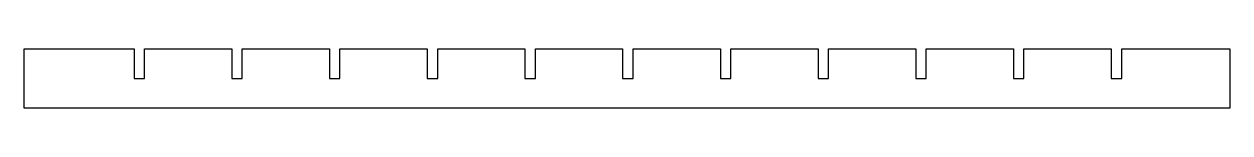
# Model space of a CAD drawing. Extents: x 0 to 346, y 0 to 17.
import ezdxf

# ---------------------------------------------------------------- set-up
doc = ezdxf.new("R2010")
doc.units = 0
doc.layers.get('0').update_dxf_attribs({"linetype": 'continuous'})

msp = doc.modelspace()

# ---------------------------------------------------------------- linework, layer by layer
at = {"color": 7}
msp.add_lwpolyline([(0, 0), (0, 17), (31.5, 17), (31.5, 8.5), (34.5, 8.5), (34.5, 17), (59.5, 17), (59.5, 8.5), (62.5, 8.5), (62.5, 17), (87.5, 17), (87.5, 8.5), (90.5, 8.5), (90.5, 17), (115.5, 17), (115.5, 8.5), (118.5, 8.5), (118.5, 17), (143.5, 17), (143.5, 8.5), (146.5, 8.5), (146.5, 17), (171.5, 17), (171.5, 8.5), (174.5, 8.5), (174.5, 17), (199.5, 17), (199.5, 8.5), (202.5, 8.5), (202.5, 17), (227.5, 17), (227.5, 8.5), (230.5, 8.5), (230.5, 17), (255.5, 17), (255.5, 8.5), (258.5, 8.5), (258.5, 17), (283.5, 17), (283.5, 8.5), (286.5, 8.5), (286.5, 17), (311.5, 17), (311.5, 8.5), (314.5, 8.5), (314.5, 17), (345.5, 17), (345.5, 0)], close=True, dxfattribs=at)

doc.saveas('drawing.dxf')
